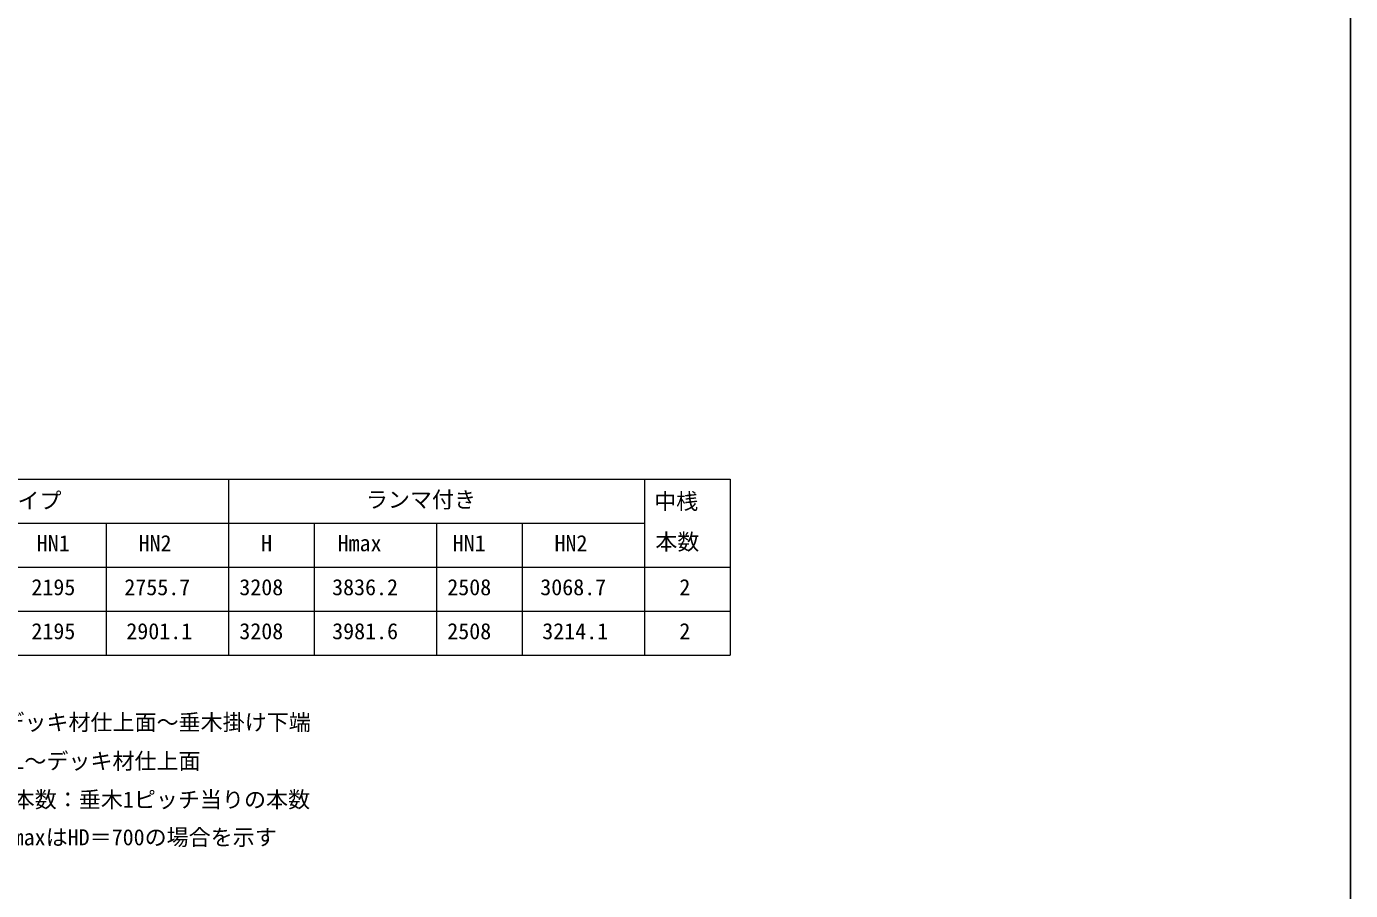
# Model space of a CAD drawing. Units: millimetres, scale not verified. Extents: x -10500 to 10500, y -15600 to 15524.
# Drawn here: x -323 to 10500, y -275 to 6792 of the extents above; entities that cross this region are included whole.
import ezdxf
from ezdxf.enums import TextEntityAlignment as Align

# ---------------------------------------------------------------- set-up
doc = ezdxf.new("R2010")
doc.units = ezdxf.units.MM
doc.header["$LTSCALE"] = 80
doc.layers.add('0-1_TABLE1', color=7, linetype='Continuous', lineweight=18)
doc.layers.add('0-2_USER1', color=3, linetype='Continuous')
doc.layers.add('0-6_YKK_ZWAK', color=7, linetype='Continuous')
doc.styles.add('ＭＳ ゴシック', font='')
doc.styles.get('ＭＳ ゴシック').set_extended_font_data('MS Gothic')

msp = doc.modelspace()

# ---------------------------------------------------------------- linework, layer by layer
at = {"layer": '0-1_TABLE1'}
for p, q in [((-9871, 3090.5), (5429, 3090.5)), ((1329, 3090.5), (1329, 1650.5)), ((4729, 3090.5), (4729, 1650.5)), ((5429, 3090.5), (5429, 1650.5)), ((-5471, 2730.5), (4729, 2730.5)), ((329, 2730.5), (329, 1650.5)), ((2029, 2730.5), (2029, 1650.5)), ((3029, 2730.5), (3029, 1650.5)), ((3729, 2730.5), (3729, 1650.5)), ((-9871, 2370.5), (5429, 2370.5)), ((-9871, 2010.5), (5429, 2010.5)), ((-9871, 1650.5), (5429, 1650.5))]:
    msp.add_line(p, q, dxfattribs=at)
at = {"layer": '0-6_YKK_ZWAK'}
msp.add_lwpolyline([(-10500, -15600.5), (10500, -15600.5), (10500, 14999.5)], dxfattribs=at)

# ---------------------------------------------------------------- texts
at = {"layer": '0-1_TABLE1', "style": 'ＭＳ ゴシック'}
for s, p in [('ハイタイプ', (-937.08, 2808.23)), ('ランマ付き', (2451.16, 2816.41)), ('中桟', (4807.47, 2802.77)), ('HN1', (-238.84, 2460.5)), ('HN2', (593.26, 2460.5)), ('H', (1595.14, 2460.5)), ('Hmax', (2220.14, 2460.5)), ('HN1', (3161.16, 2460.5)), ('HN2', (3993.26, 2460.5)), ('本数', (4817.18, 2471.07)), ('2195', (-282.82, 2100.5)), ('2755.7', (476.67, 2100.5)), ('3208', (1416.67, 2100.5)), ('3836.2', (2175.14, 2100.5)), ('2508', (3116.67, 2100.5)), ('3068.7', (3876.67, 2100.5)), ('2', (5013.55, 2100.5)), ('2195', (-282.82, 1740.5)), ('2901.1', (493.03, 1740.5)), ('3208', (1416.67, 1740.5)), ('3981.6', (2175.65, 1740.5)), ('2508', (3116.67, 1740.5)), ('3214.1', (3893.03, 1740.5)), ('2', (5013.55, 1740.5))]:
    msp.add_text(s, height=132, dxfattribs=at).set_placement(p, align=Align.BOTTOM_LEFT)
at = {"layer": '0-2_USER1', "style": 'ＭＳ ゴシック'}
for s, p in [('HN2：デッキ材仕上面～垂木掛け下端', (-969.41, 995.61)), ('HD：G.L～デッキ材仕上面', (-969.41, 678.39)), ('※中桟本数：垂木1ピッチ当りの本数', (-975.55, 363.2)), ('※H、HmaxはHD＝700の場合を示す', (-975.55, 55.05))]:
    msp.add_text(s, height=132, dxfattribs=at).set_placement(p, align=Align.BOTTOM_LEFT)

doc.saveas('drawing.dxf')
